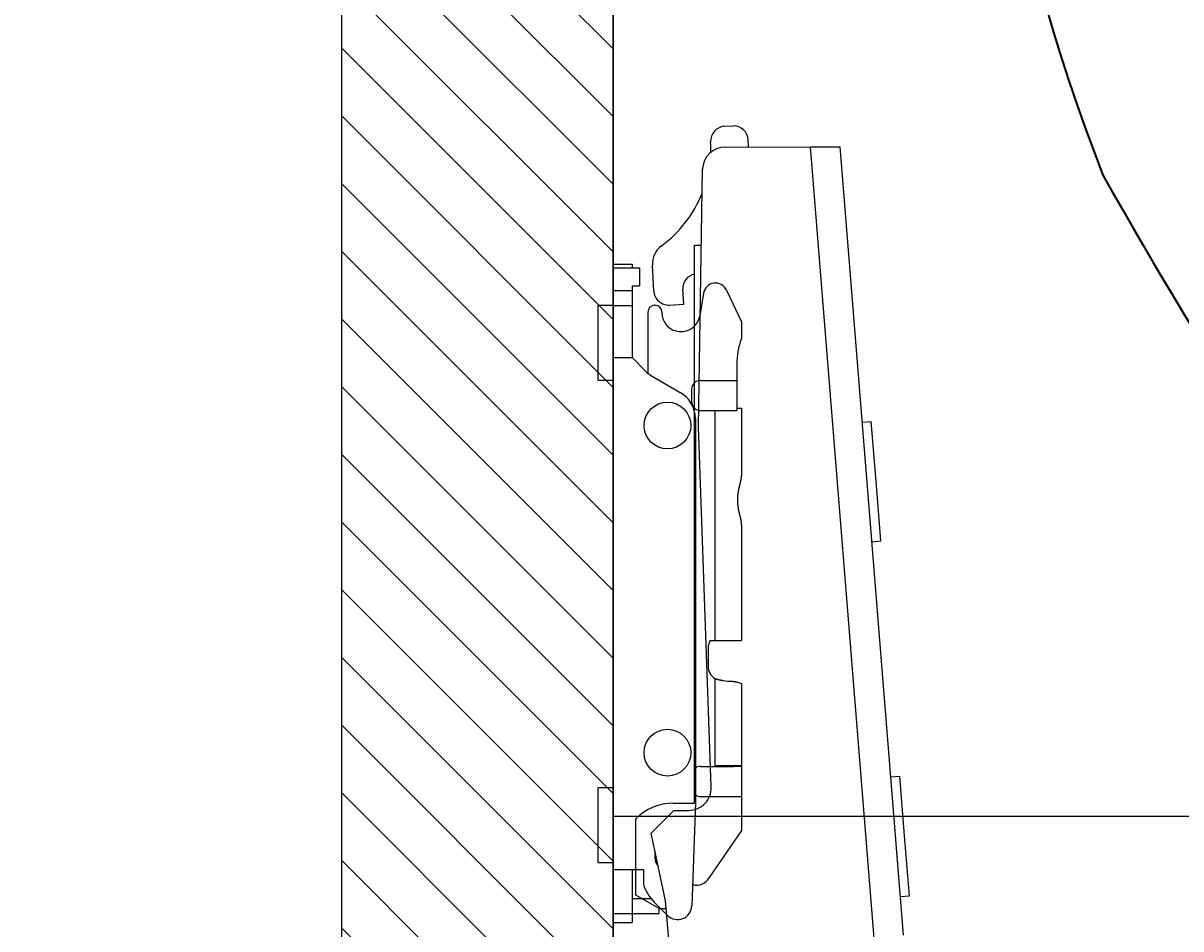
# Model space of a CAD drawing. Header units: millimetres. Extents: x 5622 to 8918, y 2044 to 6634.
# Drawn here: x 6671.7 to 6748.5, y 2925 to 2985 of the extents above; entities that cross this region are included whole.
import ezdxf

# ---------------------------------------------------------------- set-up
doc = ezdxf.new("R2010")
doc.units = ezdxf.units.MM
doc.layers.add('DS_ST_quote 1_50', color=7, linetype='Continuous')
doc.layers.add('VESTIARIO - clothing', color=185, linetype='Continuous')
for name, color, linetype, lineweight in [('F_ARREDI', 7, 'Continuous', 5), ('F_FERRAMENTA', 253, 'Continuous', 5), ('F_Guide', 1, 'Continuous', 9), ('F_MULTI laminato CERA', 124, 'Continuous', 5), ('F_MULTI laminato CERA_retino', 7, 'Continuous', 5)]:
    doc.layers.add(name, color=color, linetype=linetype, lineweight=lineweight)
doc.styles.add('ARIAL', font='arial.ttf')
doc.dimstyles.new('ISO-100', dxfattribs={"dimtxt": 100, "dimasz": 5, "dimexe": 0.25, "dimexo": 6, "dimgap": 6, "dimtad": 1, "dimtxsty": 'ARIAL', "dimblk": 'ARCHTICK', "dimcen": 2.5, "dimdle": 15, "dimse1": 1, "dimse2": 1, "dimclrd": 256, "dimclre": 256, "dimclrt": 256, "dimadec": 0, "dimazin": 0, "dimtfac": 1, "dimtmove": 0, "dimatfit": 3, "dimldrblk": 'ARCHTICK', "dimfxl": 1, "dimlwd": -1, "dimlwe": -1, "dimarcsym": 0})

# ---------------------------------------------------------------- blocks, each defined once
blk = doc.blocks.new('CERNIERA_batttuta_pianta')
at = {"layer": 'F_FERRAMENTA'}
for p, q in [((813206.716, 528480.327), (813207.269, 528480.356)), ((813208.293, 528478.946), (813208.268, 528479.41)), ((813206.742, 528478.945), (813212.389, 528478.95)), ((813212.389, 528478.95), (813214.363, 528478.951)), ((813217.441, 528416.163), (813212.389, 528478.95)), ((813215.202, 528468.516), (813214.363, 528478.951)), ((813204.96, 528460.393), (813205.244, 528477.47)), ((813204.71, 528472.425), (813205.16, 528472.425)), ((813204.71, 528435.425), (813204.71, 528472.425)), ((813202.001, 528469.405), (813201.909, 528471.102)), ((813203.988, 528468.512), (813203.933, 528469.51)), ((813203.054, 528468.461), (813203.988, 528468.512)), ((813216.043, 528458.069), (813215.202, 528468.516)), ((813215.831, 528460.7), (813216.429, 528460.748)), ((813216.748, 528456.781), (813216.429, 528460.748)), ((813205.815, 528436.496), (813204.96, 528460.393)), ((813216.884, 528447.61), (813216.043, 528458.069)), ((813217.067, 528452.814), (813216.748, 528456.781)), ((813216.469, 528452.765), (813217.067, 528452.814)), ((813217.726, 528437.139), (813216.884, 528447.61)), ((813217.724, 528437.166), (813218.323, 528437.214)), ((813218.569, 528426.657), (813217.726, 528437.139)), ((813218.642, 528433.247), (813218.323, 528437.214)), ((813203.31, 528435.425), (813204.71, 528435.425)), ((813201.82, 528433.425), (813203.334, 528434.942)), ((813203.334, 528434.942), (813204.317, 528434.943)), ((813200.81, 528429.327), (813200.81, 528434.374)), ((813202.777, 528428.941), (813201.82, 528433.425)), ((813218.961, 528429.28), (813218.642, 528433.247)), ((813202.372, 528428.425), (813200.81, 528429.327)), ((813218.362, 528429.231), (813218.961, 528429.28)), ((813202.372, 528428.425), (813202.822, 528428.425)), ((813203.982, 528415.296), (813202.777, 528428.941))]:
    blk.add_line(p, q, dxfattribs=at)
for centre, radius, start, end in [((813206.77, 528479.329), 1, 93.11057, 183.11057), ((813207.269, 528479.356), 1, 3.11057, 90), ((813197.783, 528478.84), 8, 358.23498, 3.11057), ((813206.743, 528477.445), 1.5, 90.04896, 179.04896), ((813197.783, 528478.84), 8, 306.29723, 338.32475), ((813203.407, 528471.184), 1.5, 126.29723, 183.11057), ((813204.897, 528469.563), 0.965, 101.15871, 183.11057), ((813203, 528469.459), 1, 183.11057, 273.11057), ((813204.316, 528436.443), 1.5, 270.04896, 2.04896), ((813203.31, 528431.925), 3.5, 90, 135.58469), ((813203.311, 528431.923), 1.24, 169.44295, 214.65496)]:
    blk.add_arc(centre, radius, start, end, dxfattribs=at)
blk = doc.blocks.new('BASE_cerniera battuta_pianta')
at = {"layer": 'F_FERRAMENTA'}
for p, q in [((813175.5, 528472.689), (813176.75, 528472.689)), ((813175.5, 528472.689), (813175.5, 528429.024)), ((813175.5, 528472.444), (813177.25, 528472.444)), ((813176.75, 528472.689), (813176.75, 528472.444)), ((813177.25, 528472.444), (813177.25, 528471.244)), ((813175.5, 528470.939), (813176.75, 528470.939)), ((813176.75, 528471.244), (813177.25, 528471.244)), ((813176.75, 528471.244), (813176.75, 528466.489)), ((813181.498, 528470.762), (813181.247, 528469.265)), ((813183.012, 528470.968), (813184, 528468.851)), ((813175.5, 528469.939), (813176.75, 528469.939)), ((813178.25, 528469.959), (813178.285, 528469.959)), ((813177.8, 528469.509), (813177.8, 528465.452)), ((813178.735, 528469.509), (813178.735, 528469.474)), ((813184, 528468.851), (813184, 528467.743)), ((813175.5, 528467.474), (813175.5, 528467.474)), ((813175.5, 528467.474), (813175.5, 528467.474)), ((813175.5, 528466.489), (813176.75, 528466.489)), ((813176.75, 528466.489), (813177.664, 528465.576)), ((813183.697, 528466.03), (813183.697, 528462.974)), ((813178.078, 528465.258), (813179.95, 528464.177)), ((813181.297, 528464.974), (813183.697, 528464.974)), ((813180.697, 528464.374), (813180.697, 528463.574)), ((813181.297, 528462.974), (813183.697, 528462.974)), ((813182.25, 528462.974), (813182.25, 528447.729)), ((813183.697, 528463.124), (813184, 528463.124)), ((813184, 528463.124), (813184, 528458.658)), ((813180.95, 528462.445), (813180.95, 528436.974)), ((813183.942, 528458.292), (813183.941, 528458.288)), ((813183.943, 528458.297), (813183.942, 528458.292)), ((813183.944, 528458.301), (813183.943, 528458.297)), ((813183.945, 528458.305), (813183.944, 528458.301)), ((813183.946, 528458.31), (813183.945, 528458.305)), ((813183.947, 528458.314), (813183.946, 528458.31)), ((813183.948, 528458.319), (813183.947, 528458.314)), ((813183.949, 528458.323), (813183.948, 528458.319)), ((813183.95, 528458.327), (813183.949, 528458.323)), ((813183.951, 528458.331), (813183.95, 528458.327)), ((813183.952, 528458.336), (813183.951, 528458.331)), ((813183.953, 528458.34), (813183.952, 528458.336)), ((813183.954, 528458.344), (813183.953, 528458.34)), ((813183.955, 528458.349), (813183.954, 528458.344)), ((813183.956, 528458.353), (813183.955, 528458.349)), ((813183.957, 528458.357), (813183.956, 528458.353)), ((813183.958, 528458.361), (813183.957, 528458.357)), ((813183.959, 528458.365), (813183.958, 528458.361)), ((813183.96, 528458.37), (813183.959, 528458.365)), ((813183.961, 528458.374), (813183.96, 528458.37)), ((813183.962, 528458.382), (813183.961, 528458.378)), ((813183.961, 528458.378), (813183.961, 528458.374)), ((813183.963, 528458.386), (813183.962, 528458.382)), ((813183.964, 528458.39), (813183.963, 528458.386)), ((813183.965, 528458.394), (813183.964, 528458.39)), ((813183.966, 528458.398), (813183.965, 528458.394)), ((813183.967, 528458.403), (813183.966, 528458.398)), ((813183.968, 528458.411), (813183.967, 528458.407)), ((813183.967, 528458.407), (813183.967, 528458.403)), ((813183.969, 528458.415), (813183.968, 528458.411)), ((813183.97, 528458.419), (813183.969, 528458.415)), ((813183.971, 528458.423), (813183.97, 528458.419)), ((813183.972, 528458.427), (813183.971, 528458.423)), ((813183.973, 528458.435), (813183.972, 528458.431)), ((813183.972, 528458.431), (813183.972, 528458.427)), ((813183.974, 528458.439), (813183.973, 528458.435)), ((813183.975, 528458.442), (813183.974, 528458.439)), ((813183.976, 528458.45), (813183.975, 528458.446)), ((813183.975, 528458.446), (813183.975, 528458.442)), ((813183.977, 528458.454), (813183.976, 528458.45)), ((813183.978, 528458.458), (813183.977, 528458.454)), ((813183.979, 528458.466), (813183.978, 528458.462)), ((813183.978, 528458.462), (813183.978, 528458.458)), ((813183.98, 528458.47), (813183.979, 528458.466)), ((813183.981, 528458.477), (813183.98, 528458.473)), ((813183.98, 528458.473), (813183.98, 528458.47)), ((813183.982, 528458.481), (813183.981, 528458.477)), ((813183.983, 528458.489), (813183.982, 528458.485)), ((813183.982, 528458.485), (813183.982, 528458.481)), ((813183.984, 528458.492), (813183.983, 528458.489)), ((813183.985, 528458.5), (813183.984, 528458.496)), ((813183.984, 528458.496), (813183.984, 528458.492)), ((813183.986, 528458.507), (813183.985, 528458.503)), ((813183.985, 528458.503), (813183.985, 528458.5)), ((813183.987, 528458.511), (813183.986, 528458.507)), ((813183.988, 528458.518), (813183.987, 528458.515)), ((813183.987, 528458.515), (813183.987, 528458.511)), ((813183.989, 528458.525), (813183.988, 528458.522)), ((813183.988, 528458.522), (813183.988, 528458.518)), ((813183.99, 528458.533), (813183.989, 528458.529)), ((813183.989, 528458.529), (813183.989, 528458.525)), ((813183.991, 528458.54), (813183.99, 528458.536)), ((813183.99, 528458.536), (813183.99, 528458.533)), ((813183.992, 528458.547), (813183.991, 528458.543)), ((813183.991, 528458.543), (813183.991, 528458.54)), ((813183.993, 528458.554), (813183.992, 528458.55)), ((813183.992, 528458.55), (813183.992, 528458.547)), ((813183.994, 528458.564), (813183.993, 528458.561)), ((813183.993, 528458.561), (813183.993, 528458.557)), ((813183.993, 528458.557), (813183.993, 528458.554)), ((813183.995, 528458.571), (813183.994, 528458.568)), ((813183.994, 528458.568), (813183.994, 528458.564)), ((813183.996, 528458.581), (813183.995, 528458.578)), ((813183.995, 528458.578), (813183.995, 528458.574)), ((813183.995, 528458.574), (813183.995, 528458.571)), ((813183.997, 528458.591), (813183.996, 528458.588)), ((813183.996, 528458.588), (813183.996, 528458.585)), ((813183.996, 528458.585), (813183.996, 528458.581)), ((813183.998, 528458.604), (813183.997, 528458.601)), ((813183.997, 528458.601), (813183.997, 528458.598)), ((813183.997, 528458.598), (813183.997, 528458.595)), ((813183.997, 528458.595), (813183.997, 528458.591)), ((813183.999, 528458.617), (813183.998, 528458.614)), ((813183.998, 528458.614), (813183.998, 528458.611)), ((813183.998, 528458.611), (813183.998, 528458.608)), ((813183.998, 528458.608), (813183.998, 528458.604)), ((813184, 528458.642), (813183.999, 528458.639)), ((813183.999, 528458.639), (813183.999, 528458.636)), ((813183.999, 528458.636), (813183.999, 528458.633)), ((813183.999, 528458.633), (813183.999, 528458.63)), ((813183.999, 528458.63), (813183.999, 528458.627)), ((813183.999, 528458.627), (813183.999, 528458.624)), ((813183.999, 528458.624), (813183.999, 528458.621)), ((813183.999, 528458.621), (813183.999, 528458.617)), ((813184, 528458.658), (813184, 528458.655)), ((813184, 528458.655), (813184, 528458.652)), ((813184, 528458.652), (813184, 528458.649)), ((813184, 528458.649), (813184, 528458.646)), ((813184, 528458.646), (813184, 528458.642)), ((813183.775, 528457.523), (813183.774, 528457.518)), ((813183.776, 528457.535), (813183.775, 528457.529)), ((813183.775, 528457.529), (813183.775, 528457.523)), ((813183.777, 528457.54), (813183.776, 528457.535)), ((813183.778, 528457.546), (813183.777, 528457.54)), ((813183.779, 528457.552), (813183.778, 528457.546)), ((813183.78, 528457.558), (813183.779, 528457.552)), ((813183.781, 528457.563), (813183.78, 528457.558)), ((813183.782, 528457.569), (813183.781, 528457.563)), ((813183.783, 528457.575), (813183.782, 528457.569)), ((813183.784, 528457.58), (813183.783, 528457.575)), ((813183.785, 528457.592), (813183.784, 528457.586)), ((813183.784, 528457.586), (813183.784, 528457.58)), ((813183.786, 528457.597), (813183.785, 528457.592)), ((813183.787, 528457.603), (813183.786, 528457.597)), ((813183.788, 528457.609), (813183.787, 528457.603)), ((813183.789, 528457.614), (813183.788, 528457.609)), ((813183.79, 528457.62), (813183.789, 528457.614)), ((813183.791, 528457.626), (813183.79, 528457.62)), ((813183.792, 528457.631), (813183.791, 528457.626)), ((813183.793, 528457.637), (813183.792, 528457.631)), ((813183.794, 528457.642), (813183.793, 528457.637)), ((813183.795, 528457.648), (813183.794, 528457.642)), ((813183.796, 528457.654), (813183.795, 528457.648)), ((813183.797, 528457.659), (813183.796, 528457.654)), ((813183.798, 528457.665), (813183.797, 528457.659)), ((813183.799, 528457.67), (813183.798, 528457.665)), ((813183.8, 528457.676), (813183.799, 528457.67)), ((813183.801, 528457.682), (813183.8, 528457.676)), ((813183.802, 528457.687), (813183.801, 528457.682)), ((813183.803, 528457.693), (813183.802, 528457.687)), ((813183.805, 528457.698), (813183.803, 528457.693)), ((813183.806, 528457.704), (813183.805, 528457.698)), ((813183.807, 528457.709), (813183.806, 528457.704)), ((813183.808, 528457.715), (813183.807, 528457.709)), ((813183.809, 528457.72), (813183.808, 528457.715)), ((813183.81, 528457.726), (813183.809, 528457.72)), ((813183.811, 528457.731), (813183.81, 528457.726)), ((813183.812, 528457.737), (813183.811, 528457.731)), ((813183.813, 528457.742), (813183.812, 528457.737)), ((813183.814, 528457.748), (813183.813, 528457.742)), ((813183.815, 528457.753), (813183.814, 528457.748)), ((813183.817, 528457.759), (813183.815, 528457.753)), ((813183.818, 528457.764), (813183.817, 528457.759)), ((813183.819, 528457.77), (813183.818, 528457.764)), ((813183.82, 528457.775), (813183.819, 528457.77)), ((813183.821, 528457.781), (813183.82, 528457.775)), ((813183.822, 528457.786), (813183.821, 528457.781)), ((813183.823, 528457.792), (813183.822, 528457.786)), ((813183.824, 528457.797), (813183.823, 528457.792)), ((813183.826, 528457.802), (813183.824, 528457.797)), ((813183.827, 528457.808), (813183.826, 528457.802)), ((813183.828, 528457.813), (813183.827, 528457.808)), ((813183.829, 528457.819), (813183.828, 528457.813)), ((813183.83, 528457.824), (813183.829, 528457.819)), ((813183.831, 528457.829), (813183.83, 528457.824)), ((813183.833, 528457.835), (813183.831, 528457.829)), ((813183.834, 528457.84), (813183.833, 528457.835)), ((813183.835, 528457.845), (813183.834, 528457.84)), ((813183.836, 528457.851), (813183.835, 528457.845)), ((813183.837, 528457.856), (813183.836, 528457.851)), ((813183.839, 528457.862), (813183.837, 528457.856)), ((813183.84, 528457.867), (813183.839, 528457.862)), ((813183.841, 528457.872), (813183.84, 528457.867)), ((813183.842, 528457.877), (813183.841, 528457.872)), ((813183.843, 528457.883), (813183.842, 528457.877)), ((813183.844, 528457.888), (813183.843, 528457.883)), ((813183.846, 528457.893), (813183.844, 528457.888)), ((813183.847, 528457.899), (813183.846, 528457.893)), ((813183.848, 528457.904), (813183.847, 528457.899)), ((813183.849, 528457.909), (813183.848, 528457.904)), ((813183.851, 528457.914), (813183.849, 528457.909)), ((813183.852, 528457.92), (813183.851, 528457.914)), ((813183.853, 528457.925), (813183.852, 528457.92)), ((813183.854, 528457.93), (813183.853, 528457.925)), ((813183.855, 528457.935), (813183.854, 528457.93)), ((813183.857, 528457.94), (813183.855, 528457.935)), ((813183.858, 528457.946), (813183.857, 528457.94)), ((813183.859, 528457.951), (813183.858, 528457.946)), ((813183.86, 528457.956), (813183.859, 528457.951)), ((813183.861, 528457.961), (813183.86, 528457.956)), ((813183.863, 528457.966), (813183.861, 528457.961)), ((813183.864, 528457.971), (813183.863, 528457.966)), ((813183.865, 528457.977), (813183.864, 528457.971)), ((813183.866, 528457.982), (813183.865, 528457.977)), ((813183.868, 528457.987), (813183.866, 528457.982)), ((813183.869, 528457.992), (813183.868, 528457.987)), ((813183.87, 528457.997), (813183.869, 528457.992)), ((813183.871, 528458.002), (813183.87, 528457.997)), ((813183.872, 528458.007), (813183.871, 528458.002)), ((813183.874, 528458.012), (813183.872, 528458.007)), ((813183.875, 528458.017), (813183.874, 528458.012)), ((813183.876, 528458.022), (813183.875, 528458.017)), ((813183.877, 528458.027), (813183.876, 528458.022)), ((813183.879, 528458.032), (813183.877, 528458.027)), ((813183.88, 528458.037), (813183.879, 528458.032)), ((813183.881, 528458.042), (813183.88, 528458.037)), ((813183.882, 528458.047), (813183.881, 528458.042)), ((813183.883, 528458.052), (813183.882, 528458.047)), ((813183.885, 528458.057), (813183.883, 528458.052)), ((813183.886, 528458.062), (813183.885, 528458.057)), ((813183.887, 528458.067), (813183.886, 528458.062)), ((813183.888, 528458.072), (813183.887, 528458.067)), ((813183.89, 528458.077), (813183.888, 528458.072)), ((813183.891, 528458.082), (813183.89, 528458.077)), ((813183.892, 528458.087), (813183.891, 528458.082)), ((813183.893, 528458.092), (813183.892, 528458.087)), ((813183.894, 528458.097), (813183.893, 528458.092)), ((813183.896, 528458.102), (813183.894, 528458.097)), ((813183.897, 528458.107), (813183.896, 528458.102)), ((813183.898, 528458.111), (813183.897, 528458.107)), ((813183.899, 528458.116), (813183.898, 528458.111)), ((813183.9, 528458.121), (813183.899, 528458.116)), ((813183.902, 528458.126), (813183.9, 528458.121)), ((813183.903, 528458.131), (813183.902, 528458.126)), ((813183.904, 528458.136), (813183.903, 528458.131)), ((813183.905, 528458.14), (813183.904, 528458.136)), ((813183.906, 528458.145), (813183.905, 528458.14)), ((813183.908, 528458.15), (813183.906, 528458.145)), ((813183.909, 528458.155), (813183.908, 528458.15)), ((813183.91, 528458.159), (813183.909, 528458.155)), ((813183.911, 528458.164), (813183.91, 528458.159)), ((813183.912, 528458.169), (813183.911, 528458.164)), ((813183.913, 528458.174), (813183.912, 528458.169)), ((813183.915, 528458.178), (813183.913, 528458.174)), ((813183.916, 528458.183), (813183.915, 528458.178)), ((813183.917, 528458.188), (813183.916, 528458.183)), ((813183.918, 528458.192), (813183.917, 528458.188)), ((813183.919, 528458.197), (813183.918, 528458.192)), ((813183.92, 528458.202), (813183.919, 528458.197)), ((813183.921, 528458.206), (813183.92, 528458.202)), ((813183.923, 528458.211), (813183.921, 528458.206)), ((813183.924, 528458.216), (813183.923, 528458.211)), ((813183.925, 528458.22), (813183.924, 528458.216)), ((813183.926, 528458.225), (813183.925, 528458.22)), ((813183.927, 528458.229), (813183.926, 528458.225)), ((813183.928, 528458.234), (813183.927, 528458.229)), ((813183.929, 528458.239), (813183.928, 528458.234)), ((813183.93, 528458.243), (813183.929, 528458.239)), ((813183.931, 528458.248), (813183.93, 528458.243)), ((813183.933, 528458.252), (813183.931, 528458.248)), ((813183.934, 528458.257), (813183.933, 528458.252)), ((813183.935, 528458.261), (813183.934, 528458.257)), ((813183.936, 528458.266), (813183.935, 528458.261)), ((813183.937, 528458.27), (813183.936, 528458.266)), ((813183.938, 528458.275), (813183.937, 528458.27)), ((813183.939, 528458.279), (813183.938, 528458.275)), ((813183.94, 528458.283), (813183.939, 528458.279)), ((813183.941, 528458.288), (813183.94, 528458.283)), ((813183.739, 528457.079), (813183.738, 528457.073)), ((813183.738, 528457.073), (813183.738, 528457.067)), ((813183.738, 528457.067), (813183.738, 528457.062)), ((813183.738, 528457.062), (813183.738, 528457.056)), ((813183.738, 528457.056), (813183.738, 528457.05)), ((813183.738, 528457.05), (813183.738, 528457.044)), ((813183.738, 528457.044), (813183.738, 528457.038)), ((813183.738, 528457.038), (813183.738, 528457.032)), ((813183.738, 528457.032), (813183.738, 528457.026)), ((813183.738, 528457.026), (813183.738, 528457.02)), ((813183.738, 528457.02), (813183.739, 528457.014)), ((813183.74, 528457.132), (813183.739, 528457.126)), ((813183.739, 528457.126), (813183.739, 528457.12)), ((813183.739, 528457.12), (813183.739, 528457.115)), ((813183.739, 528457.115), (813183.739, 528457.109)), ((813183.739, 528457.109), (813183.739, 528457.103)), ((813183.739, 528457.103), (813183.739, 528457.097)), ((813183.739, 528457.097), (813183.739, 528457.091)), ((813183.739, 528457.091), (813183.739, 528457.085)), ((813183.739, 528457.085), (813183.739, 528457.079)), ((813183.739, 528457.014), (813183.739, 528457.009)), ((813183.739, 528457.009), (813183.739, 528457.003)), ((813183.739, 528457.003), (813183.739, 528456.997)), ((813183.739, 528456.997), (813183.739, 528456.991)), ((813183.739, 528456.991), (813183.739, 528456.985)), ((813183.739, 528456.985), (813183.739, 528456.979)), ((813183.739, 528456.979), (813183.739, 528456.973)), ((813183.739, 528456.973), (813183.739, 528456.967)), ((813183.739, 528456.967), (813183.74, 528456.961)), ((813183.741, 528457.162), (813183.74, 528457.156)), ((813183.74, 528457.156), (813183.74, 528457.15)), ((813183.74, 528457.15), (813183.74, 528457.144)), ((813183.74, 528457.144), (813183.74, 528457.138)), ((813183.74, 528457.138), (813183.74, 528457.132)), ((813183.74, 528456.961), (813183.74, 528456.956)), ((813183.74, 528456.956), (813183.74, 528456.95)), ((813183.74, 528456.95), (813183.74, 528456.944)), ((813183.74, 528456.944), (813183.74, 528456.938)), ((813183.74, 528456.938), (813183.741, 528456.932)), ((813183.742, 528457.185), (813183.741, 528457.179)), ((813183.741, 528457.179), (813183.741, 528457.174)), ((813183.741, 528457.174), (813183.741, 528457.168)), ((813183.741, 528457.168), (813183.741, 528457.162)), ((813183.741, 528456.932), (813183.741, 528456.926)), ((813183.741, 528456.926), (813183.741, 528456.92)), ((813183.741, 528456.92), (813183.741, 528456.914)), ((813183.741, 528456.914), (813183.742, 528456.908)), ((813183.743, 528457.209), (813183.742, 528457.203)), ((813183.742, 528457.203), (813183.742, 528457.197)), ((813183.742, 528457.197), (813183.742, 528457.191)), ((813183.742, 528457.191), (813183.742, 528457.185)), ((813183.742, 528456.908), (813183.742, 528456.903)), ((813183.742, 528456.903), (813183.742, 528456.897)), ((813183.742, 528456.897), (813183.743, 528456.891)), ((813183.744, 528457.227), (813183.743, 528457.221)), ((813183.743, 528457.221), (813183.743, 528457.215)), ((813183.743, 528457.215), (813183.743, 528457.209)), ((813183.743, 528456.891), (813183.743, 528456.885)), ((813183.743, 528456.885), (813183.743, 528456.879)), ((813183.743, 528456.879), (813183.743, 528456.873)), ((813183.743, 528456.873), (813183.744, 528456.867)), ((813183.745, 528457.244), (813183.744, 528457.238)), ((813183.744, 528457.238), (813183.744, 528457.232)), ((813183.744, 528457.232), (813183.744, 528457.227)), ((813183.744, 528456.867), (813183.744, 528456.861)), ((813183.744, 528456.861), (813183.745, 528456.855)), ((813183.746, 528457.256), (813183.745, 528457.25)), ((813183.745, 528457.25), (813183.745, 528457.244)), ((813183.745, 528456.855), (813183.745, 528456.85)), ((813183.745, 528456.85), (813183.745, 528456.844)), ((813183.745, 528456.844), (813183.746, 528456.838)), ((813183.747, 528457.274), (813183.746, 528457.268)), ((813183.746, 528457.268), (813183.746, 528457.262)), ((813183.746, 528457.262), (813183.746, 528457.256)), ((813183.746, 528456.838), (813183.746, 528456.832)), ((813183.746, 528456.832), (813183.747, 528456.826)), ((813183.748, 528457.285), (813183.747, 528457.279)), ((813183.747, 528457.279), (813183.747, 528457.274)), ((813183.747, 528456.826), (813183.747, 528456.82)), ((813183.747, 528456.82), (813183.747, 528456.814)), ((813183.747, 528456.814), (813183.748, 528456.808)), ((813183.749, 528457.297), (813183.748, 528457.291)), ((813183.748, 528457.291), (813183.748, 528457.285)), ((813183.748, 528456.808), (813183.748, 528456.803)), ((813183.748, 528456.803), (813183.749, 528456.797)), ((813183.75, 528457.309), (813183.749, 528457.303)), ((813183.749, 528457.303), (813183.749, 528457.297)), ((813183.749, 528456.797), (813183.749, 528456.791)), ((813183.749, 528456.791), (813183.75, 528456.785)), ((813183.751, 528457.32), (813183.75, 528457.315)), ((813183.75, 528457.315), (813183.75, 528457.309)), ((813183.75, 528456.785), (813183.75, 528456.779)), ((813183.75, 528456.779), (813183.751, 528456.773)), ((813183.752, 528457.332), (813183.751, 528457.326)), ((813183.751, 528457.326), (813183.751, 528457.32)), ((813183.751, 528456.773), (813183.751, 528456.767)), ((813183.751, 528456.767), (813183.752, 528456.762)), ((813183.753, 528457.344), (813183.752, 528457.338)), ((813183.752, 528457.338), (813183.752, 528457.332)), ((813183.752, 528456.762), (813183.752, 528456.756)), ((813183.752, 528456.756), (813183.753, 528456.75)), ((813183.754, 528457.356), (813183.753, 528457.35)), ((813183.753, 528457.35), (813183.753, 528457.344)), ((813183.755, 528457.367), (813183.754, 528457.361)), ((813183.754, 528457.361), (813183.754, 528457.356)), ((813183.756, 528457.373), (813183.755, 528457.367)), ((813183.757, 528457.385), (813183.756, 528457.379)), ((813183.756, 528457.379), (813183.756, 528457.373)), ((813183.758, 528457.39), (813183.757, 528457.385)), ((813183.759, 528457.402), (813183.758, 528457.396)), ((813183.758, 528457.396), (813183.758, 528457.39)), ((813183.76, 528457.414), (813183.759, 528457.408)), ((813183.759, 528457.408), (813183.759, 528457.402)), ((813183.761, 528457.42), (813183.76, 528457.414)), ((813183.762, 528457.431), (813183.761, 528457.425)), ((813183.761, 528457.425), (813183.761, 528457.42)), ((813183.763, 528457.437), (813183.762, 528457.431)), ((813183.764, 528457.443), (813183.763, 528457.437)), ((813183.765, 528457.454), (813183.764, 528457.449)), ((813183.764, 528457.449), (813183.764, 528457.443)), ((813183.766, 528457.46), (813183.765, 528457.454)), ((813183.767, 528457.466), (813183.766, 528457.46)), ((813183.768, 528457.477), (813183.767, 528457.472)), ((813183.767, 528457.472), (813183.767, 528457.466)), ((813183.769, 528457.483), (813183.768, 528457.477)), ((813183.77, 528457.489), (813183.769, 528457.483)), ((813183.771, 528457.5), (813183.77, 528457.495)), ((813183.77, 528457.495), (813183.77, 528457.489)), ((813183.772, 528457.506), (813183.771, 528457.5)), ((813183.773, 528457.512), (813183.772, 528457.506)), ((813183.774, 528457.518), (813183.773, 528457.512)), ((813183.753, 528456.75), (813183.754, 528456.744)), ((813183.754, 528456.744), (813183.754, 528456.738)), ((813183.754, 528456.738), (813183.755, 528456.732)), ((813183.755, 528456.732), (813183.755, 528456.727)), ((813183.755, 528456.727), (813183.756, 528456.721)), ((813183.756, 528456.721), (813183.757, 528456.715)), ((813183.757, 528456.715), (813183.757, 528456.709)), ((813183.757, 528456.709), (813183.758, 528456.703)), ((813183.758, 528456.703), (813183.758, 528456.697)), ((813183.758, 528456.697), (813183.759, 528456.692)), ((813183.759, 528456.692), (813183.76, 528456.686)), ((813183.76, 528456.686), (813183.76, 528456.68)), ((813183.76, 528456.68), (813183.761, 528456.674)), ((813183.761, 528456.674), (813183.762, 528456.668)), ((813183.762, 528456.668), (813183.762, 528456.663)), ((813183.762, 528456.663), (813183.763, 528456.657)), ((813183.763, 528456.657), (813183.764, 528456.651)), ((813183.764, 528456.651), (813183.765, 528456.645)), ((813183.765, 528456.645), (813183.765, 528456.639)), ((813183.765, 528456.639), (813183.766, 528456.634)), ((813183.766, 528456.634), (813183.767, 528456.628)), ((813183.767, 528456.628), (813183.768, 528456.622)), ((813183.768, 528456.622), (813183.768, 528456.616)), ((813183.768, 528456.616), (813183.769, 528456.611)), ((813183.769, 528456.611), (813183.77, 528456.605)), ((813183.77, 528456.605), (813183.771, 528456.599)), ((813183.771, 528456.599), (813183.772, 528456.593)), ((813183.772, 528456.593), (813183.772, 528456.588)), ((813183.772, 528456.588), (813183.773, 528456.582)), ((813183.773, 528456.582), (813183.774, 528456.576)), ((813183.774, 528456.576), (813183.775, 528456.57)), ((813183.775, 528456.57), (813183.776, 528456.565)), ((813183.776, 528456.565), (813183.777, 528456.559)), ((813183.777, 528456.559), (813183.778, 528456.553)), ((813183.778, 528456.553), (813183.778, 528456.548)), ((813183.778, 528456.548), (813183.779, 528456.542)), ((813183.779, 528456.542), (813183.78, 528456.536)), ((813183.78, 528456.536), (813183.781, 528456.53)), ((813183.781, 528456.53), (813183.782, 528456.525)), ((813183.782, 528456.525), (813183.783, 528456.519)), ((813183.783, 528456.519), (813183.784, 528456.513)), ((813183.784, 528456.513), (813183.785, 528456.508)), ((813183.785, 528456.508), (813183.786, 528456.502)), ((813183.786, 528456.502), (813183.787, 528456.496)), ((813183.787, 528456.496), (813183.788, 528456.491)), ((813183.788, 528456.491), (813183.789, 528456.485)), ((813183.789, 528456.485), (813183.79, 528456.48)), ((813183.79, 528456.48), (813183.791, 528456.474)), ((813183.791, 528456.474), (813183.792, 528456.468)), ((813183.792, 528456.468), (813183.793, 528456.463)), ((813183.793, 528456.463), (813183.794, 528456.457)), ((813183.794, 528456.457), (813183.795, 528456.451)), ((813183.795, 528456.451), (813183.796, 528456.446)), ((813183.796, 528456.446), (813183.797, 528456.44)), ((813183.797, 528456.44), (813183.798, 528456.435)), ((813183.798, 528456.435), (813183.799, 528456.429)), ((813183.799, 528456.429), (813183.8, 528456.423)), ((813183.8, 528456.423), (813183.801, 528456.418)), ((813183.801, 528456.418), (813183.802, 528456.412)), ((813183.802, 528456.412), (813183.803, 528456.407)), ((813183.803, 528456.407), (813183.804, 528456.401)), ((813183.804, 528456.401), (813183.805, 528456.396)), ((813183.805, 528456.396), (813183.806, 528456.39)), ((813183.806, 528456.39), (813183.807, 528456.385)), ((813183.807, 528456.385), (813183.808, 528456.379)), ((813183.808, 528456.379), (813183.809, 528456.373)), ((813183.809, 528456.373), (813183.81, 528456.368)), ((813183.81, 528456.368), (813183.811, 528456.362)), ((813183.811, 528456.362), (813183.813, 528456.357)), ((813183.813, 528456.357), (813183.814, 528456.351)), ((813183.814, 528456.351), (813183.815, 528456.346)), ((813183.815, 528456.346), (813183.816, 528456.34)), ((813183.816, 528456.34), (813183.817, 528456.335)), ((813183.817, 528456.335), (813183.818, 528456.33)), ((813183.818, 528456.33), (813183.819, 528456.324)), ((813183.819, 528456.324), (813183.82, 528456.319)), ((813183.82, 528456.319), (813183.822, 528456.313)), ((813183.822, 528456.313), (813183.823, 528456.308)), ((813183.823, 528456.308), (813183.824, 528456.302)), ((813183.824, 528456.302), (813183.825, 528456.297)), ((813183.825, 528456.297), (813183.826, 528456.291)), ((813183.826, 528456.291), (813183.827, 528456.286)), ((813183.827, 528456.286), (813183.828, 528456.281)), ((813183.828, 528456.281), (813183.83, 528456.275)), ((813183.83, 528456.275), (813183.831, 528456.27)), ((813183.831, 528456.27), (813183.832, 528456.265)), ((813183.832, 528456.265), (813183.833, 528456.259)), ((813183.833, 528456.259), (813183.834, 528456.254)), ((813183.834, 528456.254), (813183.835, 528456.248)), ((813183.835, 528456.248), (813183.837, 528456.243)), ((813183.837, 528456.243), (813183.838, 528456.238)), ((813183.838, 528456.238), (813183.839, 528456.232)), ((813183.839, 528456.232), (813183.84, 528456.227)), ((813183.84, 528456.227), (813183.841, 528456.222)), ((813183.841, 528456.222), (813183.843, 528456.217)), ((813183.843, 528456.217), (813183.844, 528456.211)), ((813183.844, 528456.211), (813183.845, 528456.206)), ((813183.845, 528456.206), (813183.846, 528456.201)), ((813183.846, 528456.201), (813183.847, 528456.195)), ((813183.847, 528456.195), (813183.849, 528456.19)), ((813183.849, 528456.19), (813183.85, 528456.185)), ((813183.85, 528456.185), (813183.851, 528456.18)), ((813183.851, 528456.18), (813183.852, 528456.174)), ((813183.852, 528456.174), (813183.853, 528456.169)), ((813183.853, 528456.169), (813183.855, 528456.164)), ((813183.855, 528456.164), (813183.856, 528456.159)), ((813183.856, 528456.159), (813183.857, 528456.154)), ((813183.857, 528456.154), (813183.858, 528456.148)), ((813183.858, 528456.148), (813183.86, 528456.143)), ((813183.86, 528456.143), (813183.861, 528456.138)), ((813183.861, 528456.138), (813183.862, 528456.133)), ((813183.862, 528456.133), (813183.863, 528456.128)), ((813183.863, 528456.128), (813183.864, 528456.123)), ((813183.864, 528456.123), (813183.866, 528456.118)), ((813183.866, 528456.118), (813183.867, 528456.112)), ((813183.867, 528456.112), (813183.868, 528456.107)), ((813183.868, 528456.107), (813183.869, 528456.102)), ((813183.869, 528456.102), (813183.871, 528456.097)), ((813183.871, 528456.097), (813183.872, 528456.092)), ((813183.872, 528456.092), (813183.873, 528456.087)), ((813183.873, 528456.087), (813183.874, 528456.082)), ((813183.874, 528456.082), (813183.875, 528456.077)), ((813183.875, 528456.077), (813183.877, 528456.072)), ((813183.877, 528456.072), (813183.878, 528456.067)), ((813183.878, 528456.067), (813183.879, 528456.062)), ((813183.879, 528456.062), (813183.88, 528456.057)), ((813183.88, 528456.057), (813183.882, 528456.052)), ((813183.882, 528456.052), (813183.883, 528456.047)), ((813183.883, 528456.047), (813183.884, 528456.042)), ((813183.884, 528456.042), (813183.885, 528456.037)), ((813183.885, 528456.037), (813183.886, 528456.032)), ((813183.886, 528456.032), (813183.888, 528456.027)), ((813183.888, 528456.027), (813183.889, 528456.022)), ((813183.889, 528456.022), (813183.89, 528456.017)), ((813183.89, 528456.017), (813183.891, 528456.012)), ((813183.891, 528456.012), (813183.893, 528456.007)), ((813183.893, 528456.007), (813183.894, 528456.002)), ((813183.894, 528456.002), (813183.896, 528455.997)), ((813183.896, 528455.997), (813183.897, 528455.993)), ((813183.897, 528455.993), (813183.898, 528455.988)), ((813183.898, 528455.988), (813183.9, 528455.983)), ((813183.9, 528455.983), (813183.901, 528455.978)), ((813183.901, 528455.978), (813183.902, 528455.973)), ((813183.902, 528455.973), (813183.904, 528455.968)), ((813183.904, 528455.968), (813183.905, 528455.963)), ((813183.905, 528455.963), (813183.906, 528455.958)), ((813183.906, 528455.958), (813183.908, 528455.954)), ((813183.908, 528455.954), (813183.909, 528455.949)), ((813183.909, 528455.949), (813183.91, 528455.944)), ((813183.91, 528455.944), (813183.911, 528455.939)), ((813183.911, 528455.939), (813183.913, 528455.934)), ((813183.913, 528455.934), (813183.914, 528455.929)), ((813183.914, 528455.929), (813183.915, 528455.924)), ((813183.915, 528455.924), (813183.916, 528455.92)), ((813183.916, 528455.92), (813183.918, 528455.915)), ((813183.918, 528455.915), (813183.919, 528455.91)), ((813183.919, 528455.91), (813183.92, 528455.905)), ((813183.92, 528455.905), (813183.921, 528455.9)), ((813183.921, 528455.9), (813183.922, 528455.895)), ((813183.922, 528455.895), (813183.924, 528455.891)), ((813183.924, 528455.891), (813183.925, 528455.886)), ((813183.925, 528455.886), (813183.926, 528455.881)), ((813183.926, 528455.881), (813183.927, 528455.876)), ((813183.927, 528455.876), (813183.928, 528455.871)), ((813183.928, 528455.871), (813183.93, 528455.867)), ((813183.93, 528455.867), (813183.931, 528455.862)), ((813183.931, 528455.862), (813183.932, 528455.857)), ((813183.932, 528455.857), (813183.933, 528455.852)), ((813183.933, 528455.852), (813183.934, 528455.847)), ((813183.934, 528455.847), (813183.935, 528455.843)), ((813183.935, 528455.843), (813183.936, 528455.838)), ((813183.936, 528455.838), (813183.937, 528455.833)), ((813183.937, 528455.833), (813183.938, 528455.828)), ((813183.938, 528455.828), (813183.939, 528455.824)), ((813183.939, 528455.824), (813183.941, 528455.819)), ((813183.941, 528455.819), (813183.942, 528455.814)), ((813183.942, 528455.814), (813183.943, 528455.809)), ((813183.943, 528455.809), (813183.944, 528455.804)), ((813183.944, 528455.804), (813183.945, 528455.8)), ((813183.945, 528455.8), (813183.946, 528455.795)), ((813183.946, 528455.795), (813183.947, 528455.79)), ((813183.947, 528455.79), (813183.948, 528455.785)), ((813183.948, 528455.785), (813183.949, 528455.781)), ((813183.949, 528455.781), (813183.95, 528455.776)), ((813183.95, 528455.776), (813183.951, 528455.771)), ((813183.951, 528455.771), (813183.952, 528455.766)), ((813183.952, 528455.766), (813183.953, 528455.762)), ((813183.953, 528455.762), (813183.954, 528455.757)), ((813183.954, 528455.757), (813183.955, 528455.752)), ((813183.955, 528455.752), (813183.956, 528455.748)), ((813183.956, 528455.748), (813183.957, 528455.743)), ((813183.957, 528455.743), (813183.957, 528455.738)), ((813183.957, 528455.738), (813183.958, 528455.733)), ((813183.958, 528455.733), (813183.959, 528455.729)), ((813183.959, 528455.729), (813183.96, 528455.724)), ((813183.96, 528455.724), (813183.961, 528455.719)), ((813183.961, 528455.719), (813183.962, 528455.715)), ((813183.962, 528455.715), (813183.963, 528455.71)), ((813183.963, 528455.71), (813183.964, 528455.705)), ((813183.964, 528455.705), (813183.964, 528455.7)), ((813183.964, 528455.7), (813183.965, 528455.696)), ((813183.965, 528455.696), (813183.966, 528455.691)), ((813183.966, 528455.691), (813183.967, 528455.686)), ((813183.967, 528455.686), (813183.968, 528455.682)), ((813183.968, 528455.682), (813183.969, 528455.677)), ((813183.969, 528455.677), (813183.969, 528455.672)), ((813183.969, 528455.672), (813183.97, 528455.668)), ((813183.97, 528455.668), (813183.971, 528455.663)), ((813183.971, 528455.663), (813183.972, 528455.658)), ((813183.972, 528455.658), (813183.972, 528455.654)), ((813183.972, 528455.654), (813183.973, 528455.649)), ((813183.973, 528455.649), (813183.974, 528455.644)), ((813183.974, 528455.644), (813183.975, 528455.64)), ((813183.975, 528455.64), (813183.975, 528455.635)), ((813183.975, 528455.635), (813183.976, 528455.63)), ((813183.976, 528455.63), (813183.977, 528455.626)), ((813183.977, 528455.626), (813183.978, 528455.621)), ((813183.978, 528455.621), (813183.978, 528455.617)), ((813183.978, 528455.617), (813183.979, 528455.612)), ((813183.979, 528455.612), (813183.98, 528455.607)), ((813183.98, 528455.607), (813183.98, 528455.603)), ((813183.98, 528455.603), (813183.981, 528455.598)), ((813183.981, 528455.598), (813183.981, 528455.593)), ((813183.981, 528455.593), (813183.982, 528455.589)), ((813183.982, 528455.589), (813183.983, 528455.584)), ((813183.983, 528455.584), (813183.983, 528455.58)), ((813183.983, 528455.58), (813183.984, 528455.575)), ((813183.984, 528455.575), (813183.984, 528455.57)), ((813183.984, 528455.57), (813183.985, 528455.566)), ((813183.985, 528455.566), (813183.986, 528455.561)), ((813183.986, 528455.561), (813183.986, 528455.556)), ((813183.986, 528455.556), (813183.987, 528455.552)), ((813183.987, 528455.552), (813183.987, 528455.547)), ((813183.987, 528455.547), (813183.988, 528455.542)), ((813183.988, 528455.542), (813183.988, 528455.538)), ((813183.988, 528455.538), (813183.989, 528455.533)), ((813183.989, 528455.533), (813183.989, 528455.528)), ((813183.989, 528455.528), (813183.99, 528455.524)), ((813183.99, 528455.524), (813183.99, 528455.519)), ((813183.99, 528455.519), (813183.991, 528455.514)), ((813183.991, 528455.514), (813183.991, 528455.51)), ((813183.991, 528455.51), (813183.992, 528455.505)), ((813183.992, 528455.505), (813183.992, 528455.5)), ((813183.992, 528455.5), (813183.992, 528455.496)), ((813183.992, 528455.496), (813183.993, 528455.491)), ((813183.993, 528455.491), (813183.993, 528455.486)), ((813183.993, 528455.486), (813183.994, 528455.482)), ((813183.994, 528455.482), (813183.994, 528455.477)), ((813183.994, 528455.477), (813183.994, 528455.472)), ((813183.994, 528455.472), (813183.995, 528455.468)), ((813183.995, 528455.468), (813183.995, 528455.463)), ((813183.995, 528455.463), (813183.995, 528455.458)), ((813183.995, 528455.458), (813183.996, 528455.453)), ((813183.996, 528455.453), (813183.996, 528455.449)), ((813183.996, 528455.449), (813183.996, 528455.444)), ((813183.996, 528455.444), (813183.997, 528455.439)), ((813183.997, 528455.439), (813183.997, 528455.435)), ((813183.997, 528455.435), (813183.997, 528455.43)), ((813183.997, 528455.43), (813183.997, 528455.425)), ((813183.997, 528455.425), (813183.998, 528455.421)), ((813183.998, 528455.421), (813183.998, 528455.416)), ((813183.998, 528455.416), (813183.998, 528455.411)), ((813183.998, 528455.411), (813183.998, 528455.407)), ((813183.998, 528455.407), (813183.998, 528455.402)), ((813183.998, 528455.402), (813183.999, 528455.397)), ((813183.999, 528455.397), (813183.999, 528455.393)), ((813183.999, 528455.393), (813183.999, 528455.388)), ((813183.999, 528455.388), (813183.999, 528455.383)), ((813183.999, 528455.383), (813183.999, 528455.379)), ((813183.999, 528455.379), (813183.999, 528455.374)), ((813183.999, 528455.374), (813183.999, 528455.369)), ((813183.999, 528455.369), (813183.999, 528455.365)), ((813183.999, 528455.365), (813183.999, 528455.36)), ((813183.999, 528455.36), (813184, 528455.355)), ((813184, 528455.355), (813184, 528455.351)), ((813184, 528455.351), (813184, 528455.346)), ((813184, 528455.346), (813184, 528455.341)), ((813184, 528455.341), (813184, 528447.729)), ((813181.934, 528447.729), (813184, 528447.729)), ((813181.8, 528447.229), (813181.8, 528446.029)), ((813182.25, 528445.195), (813182.25, 528445.194)), ((813182.25, 528445.195), (813182.25, 528445.194)), ((813182.25, 528445.195), (813182.25, 528445.194)), ((813182.25, 528445.195), (813182.25, 528445.194)), ((813182.25, 528445.195), (813182.25, 528445.195)), ((813182.25, 528445.195), (813182.25, 528445.195)), ((813182.25, 528445.194), (813182.258, 528445.192)), ((813182.25, 528445.194), (813182.25, 528439.424)), ((813182.258, 528445.192), (813182.266, 528445.19)), ((813182.266, 528445.19), (813182.274, 528445.188)), ((813182.274, 528445.188), (813182.282, 528445.185)), ((813182.282, 528445.185), (813182.291, 528445.183)), ((813182.291, 528445.183), (813182.299, 528445.181)), ((813182.299, 528445.181), (813182.307, 528445.179)), ((813182.307, 528445.179), (813182.315, 528445.177)), ((813182.315, 528445.177), (813182.323, 528445.175)), ((813182.323, 528445.175), (813182.332, 528445.172)), ((813182.332, 528445.172), (813182.34, 528445.17)), ((813182.34, 528445.17), (813182.348, 528445.168)), ((813182.348, 528445.168), (813182.356, 528445.166)), ((813182.356, 528445.166), (813182.365, 528445.164)), ((813182.365, 528445.164), (813182.373, 528445.162)), ((813182.373, 528445.162), (813182.381, 528445.16)), ((813182.381, 528445.16), (813182.39, 528445.158)), ((813182.39, 528445.158), (813182.398, 528445.156)), ((813182.398, 528445.156), (813182.406, 528445.154)), ((813182.406, 528445.154), (813182.415, 528445.152)), ((813182.415, 528445.152), (813182.423, 528445.15)), ((813182.423, 528445.15), (813182.431, 528445.148)), ((813182.431, 528445.148), (813182.44, 528445.146)), ((813182.44, 528445.146), (813182.448, 528445.144)), ((813182.448, 528445.144), (813182.457, 528445.142)), ((813182.457, 528445.142), (813182.465, 528445.14)), ((813182.465, 528445.14), (813182.473, 528445.138)), ((813182.473, 528445.138), (813182.482, 528445.136)), ((813182.482, 528445.136), (813182.49, 528445.134)), ((813182.49, 528445.134), (813182.499, 528445.132)), ((813182.499, 528445.132), (813182.507, 528445.13)), ((813182.507, 528445.13), (813182.516, 528445.128)), ((813182.516, 528445.128), (813182.524, 528445.126)), ((813182.524, 528445.126), (813182.533, 528445.124)), ((813182.533, 528445.124), (813182.541, 528445.122)), ((813182.541, 528445.122), (813182.549, 528445.121)), ((813182.549, 528445.121), (813182.558, 528445.119)), ((813182.558, 528445.119), (813182.566, 528445.117)), ((813182.566, 528445.117), (813182.575, 528445.115)), ((813182.575, 528445.115), (813182.583, 528445.113)), ((813182.583, 528445.113), (813182.592, 528445.112)), ((813182.592, 528445.112), (813182.6, 528445.11)), ((813182.6, 528445.11), (813182.609, 528445.108)), ((813182.609, 528445.108), (813182.617, 528445.106)), ((813182.617, 528445.106), (813182.626, 528445.105)), ((813182.626, 528445.105), (813182.634, 528445.103)), ((813182.634, 528445.103), (813182.642, 528445.101)), ((813182.642, 528445.101), (813182.651, 528445.1)), ((813182.651, 528445.1), (813182.659, 528445.098)), ((813182.659, 528445.098), (813182.668, 528445.096)), ((813182.668, 528445.096), (813182.676, 528445.095)), ((813182.676, 528445.095), (813182.685, 528445.093)), ((813182.685, 528445.093), (813182.693, 528445.091)), ((813182.693, 528445.091), (813182.702, 528445.09)), ((813182.702, 528445.09), (813182.71, 528445.088)), ((813182.71, 528445.088), (813182.718, 528445.087)), ((813182.718, 528445.087), (813182.727, 528445.085)), ((813182.727, 528445.085), (813182.735, 528445.084)), ((813182.735, 528445.084), (813182.744, 528445.082)), ((813182.744, 528445.082), (813182.752, 528445.081)), ((813182.752, 528445.081), (813182.76, 528445.079)), ((813182.76, 528445.079), (813182.769, 528445.078)), ((813182.769, 528445.078), (813182.777, 528445.076)), ((813182.777, 528445.076), (813182.785, 528445.075)), ((813182.785, 528445.075), (813182.794, 528445.073)), ((813182.794, 528445.073), (813182.802, 528445.072)), ((813182.802, 528445.072), (813183.111, 528445.036)), ((813183.111, 528445.036), (813183.116, 528445.035)), ((813183.122, 528445.035), (813183.116, 528445.035)), ((813183.122, 528445.035), (813183.127, 528445.035)), ((813183.127, 528445.035), (813183.132, 528445.035)), ((813183.132, 528445.035), (813183.137, 528445.035)), ((813183.137, 528445.035), (813183.142, 528445.035)), ((813183.142, 528445.035), (813183.148, 528445.035)), ((813183.148, 528445.035), (813183.153, 528445.035)), ((813183.153, 528445.035), (813183.158, 528445.035)), ((813183.158, 528445.035), (813183.163, 528445.035)), ((813183.163, 528445.035), (813183.168, 528445.035)), ((813183.168, 528445.035), (813183.173, 528445.035)), ((813183.173, 528445.035), (813183.178, 528445.035)), ((813183.178, 528445.035), (813183.184, 528445.035)), ((813183.184, 528445.035), (813183.189, 528445.035)), ((813183.189, 528445.035), (813183.194, 528445.034)), ((813183.194, 528445.034), (813183.199, 528445.034)), ((813183.199, 528445.034), (813183.204, 528445.034)), ((813183.204, 528445.034), (813183.209, 528445.034)), ((813183.209, 528445.034), (813183.214, 528445.034)), ((813183.214, 528445.034), (813183.219, 528445.034)), ((813183.219, 528445.034), (813183.224, 528445.034)), ((813183.224, 528445.034), (813183.229, 528445.033)), ((813183.229, 528445.033), (813183.234, 528445.033)), ((813183.234, 528445.033), (813183.24, 528445.033)), ((813183.24, 528445.033), (813183.245, 528445.033)), ((813183.245, 528445.033), (813183.25, 528445.033)), ((813183.25, 528445.033), (813183.255, 528445.032)), ((813183.255, 528445.032), (813183.26, 528445.032)), ((813183.26, 528445.032), (813183.265, 528445.032)), ((813183.265, 528445.032), (813183.269, 528445.032)), ((813183.269, 528445.032), (813183.274, 528445.031)), ((813183.274, 528445.031), (813183.279, 528445.031)), ((813183.279, 528445.031), (813183.284, 528445.031)), ((813183.284, 528445.031), (813183.289, 528445.03)), ((813183.289, 528445.03), (813183.294, 528445.03)), ((813183.294, 528445.03), (813183.299, 528445.03)), ((813183.299, 528445.03), (813183.304, 528445.029)), ((813183.304, 528445.029), (813183.309, 528445.029)), ((813183.309, 528445.029), (813183.314, 528445.029)), ((813183.314, 528445.029), (813183.319, 528445.028)), ((813183.319, 528445.028), (813183.323, 528445.028)), ((813183.323, 528445.028), (813183.328, 528445.028)), ((813183.328, 528445.028), (813183.333, 528445.027)), ((813183.333, 528445.027), (813183.338, 528445.027)), ((813183.338, 528445.027), (813183.343, 528445.027)), ((813183.343, 528445.027), (813183.347, 528445.026)), ((813183.347, 528445.026), (813183.352, 528445.026)), ((813183.352, 528445.026), (813183.357, 528445.025)), ((813183.357, 528445.025), (813183.361, 528445.025)), ((813183.361, 528445.025), (813183.366, 528445.025)), ((813183.366, 528445.025), (813183.371, 528445.024)), ((813183.371, 528445.024), (813183.376, 528445.024)), ((813183.376, 528445.024), (813183.38, 528445.023)), ((813183.38, 528445.023), (813183.385, 528445.023)), ((813183.385, 528445.023), (813183.389, 528445.022)), ((813183.389, 528445.022), (813183.394, 528445.022)), ((813183.394, 528445.022), (813183.399, 528445.021)), ((813183.399, 528445.021), (813183.403, 528445.021)), ((813183.403, 528445.021), (813183.408, 528445.02)), ((813183.408, 528445.02), (813183.412, 528445.02)), ((813183.412, 528445.02), (813183.417, 528445.02)), ((813183.417, 528445.02), (813183.421, 528445.019)), ((813183.421, 528445.019), (813183.426, 528445.019)), ((813183.426, 528445.019), (813183.431, 528445.018)), ((813183.431, 528445.018), (813183.435, 528445.017)), ((813183.435, 528445.017), (813183.439, 528445.017)), ((813183.439, 528445.017), (813183.444, 528445.016)), ((813183.444, 528445.016), (813183.448, 528445.016)), ((813183.448, 528445.016), (813183.453, 528445.015)), ((813183.453, 528445.015), (813183.457, 528445.015)), ((813183.457, 528445.015), (813183.461, 528445.014)), ((813183.461, 528445.014), (813183.466, 528445.014)), ((813183.466, 528445.014), (813183.47, 528445.013)), ((813183.47, 528445.013), (813183.474, 528445.013)), ((813183.474, 528445.013), (813183.479, 528445.012)), ((813183.479, 528445.012), (813183.483, 528445.011)), ((813183.483, 528445.011), (813183.487, 528445.011)), ((813183.487, 528445.011), (813183.492, 528445.01)), ((813183.492, 528445.01), (813183.496, 528445.01)), ((813183.496, 528445.01), (813183.5, 528445.009)), ((813183.5, 528445.009), (813183.504, 528445.009)), ((813183.504, 528445.009), (813183.508, 528445.008)), ((813183.508, 528445.008), (813183.513, 528445.007)), ((813183.513, 528445.007), (813183.517, 528445.007)), ((813183.517, 528445.007), (813183.521, 528445.006)), ((813183.521, 528445.006), (813183.525, 528445.006)), ((813183.525, 528445.006), (813183.529, 528445.005)), ((813183.529, 528445.005), (813183.533, 528445.004)), ((813183.533, 528445.004), (813183.537, 528445.004)), ((813183.537, 528445.004), (813183.541, 528445.003)), ((813183.541, 528445.003), (813183.545, 528445.002)), ((813183.545, 528445.002), (813183.549, 528445.002)), ((813183.549, 528445.002), (813183.553, 528445.001)), ((813183.553, 528445.001), (813183.557, 528445.001)), ((813183.557, 528445.001), (813183.561, 528445)), ((813183.561, 528445), (813183.565, 528444.999)), ((813183.565, 528444.999), (813183.569, 528444.999)), ((813183.569, 528444.999), (813183.573, 528444.998)), ((813183.573, 528444.998), (813183.577, 528444.997)), ((813183.577, 528444.997), (813183.581, 528444.997)), ((813183.581, 528444.997), (813183.585, 528444.996)), ((813183.585, 528444.996), (813183.588, 528444.995)), ((813183.588, 528444.995), (813183.592, 528444.995)), ((813183.592, 528444.995), (813183.596, 528444.994)), ((813183.596, 528444.994), (813183.6, 528444.993)), ((813183.6, 528444.993), (813183.603, 528444.993)), ((813183.603, 528444.993), (813183.607, 528444.992)), ((813183.607, 528444.992), (813183.611, 528444.991)), ((813183.611, 528444.991), (813183.615, 528444.991)), ((813183.615, 528444.991), (813183.618, 528444.99)), ((813183.618, 528444.99), (813183.622, 528444.989)), ((813183.622, 528444.989), (813183.626, 528444.989)), ((813183.626, 528444.989), (813183.629, 528444.988)), ((813183.629, 528444.988), (813183.633, 528444.987)), ((813183.633, 528444.987), (813183.636, 528444.987)), ((813183.636, 528444.987), (813183.64, 528444.986)), ((813183.64, 528444.986), (813183.643, 528444.985)), ((813183.643, 528444.985), (813183.647, 528444.985)), ((813183.647, 528444.985), (813183.65, 528444.984)), ((813183.65, 528444.984), (813183.654, 528444.983)), ((813183.654, 528444.983), (813183.657, 528444.982)), ((813183.657, 528444.982), (813183.661, 528444.982)), ((813183.661, 528444.982), (813183.664, 528444.981)), ((813183.664, 528444.981), (813183.667, 528444.98)), ((813183.667, 528444.98), (813183.671, 528444.98)), ((813183.671, 528444.98), (813183.674, 528444.979)), ((813183.674, 528444.979), (813183.677, 528444.978)), ((813183.677, 528444.978), (813183.681, 528444.978)), ((813183.681, 528444.978), (813183.684, 528444.977)), ((813183.684, 528444.977), (813183.898, 528444.911)), ((813183.898, 528444.911), (813184, 528444.873)), ((813184, 528444.873), (813184, 528435.128)), ((813181.297, 528439.374), (813183.5, 528439.374)), ((813182.25, 528439.424), (813184, 528439.424)), ((813183.5, 528439.384), (813184, 528439.384)), ((813183.5, 528439.384), (813183.5, 528439.374)), ((813180.95, 528436.974), (813180.71, 528430.115)), ((813181.297, 528437.374), (813183.697, 528437.374)), ((813183.697, 528437.384), (813184, 528437.384)), ((813183.697, 528437.384), (813183.697, 528437.374)), ((813184, 528435.128), (813181.827, 528431.928)), ((813175.5, 528432.534), (813177.5, 528432.534)), ((813176.749, 528432.534), (813176.749, 528429.619)), ((813177.5, 528432.534), (813177.5, 528431.552)), ((813176.749, 528430.619), (813178.003, 528430.619)), ((813178.228, 528430.367), (813179.111, 528429.485)), ((813178.52, 528430.076), (813178.52, 528429.619)), ((813175.5, 528429.619), (813178.52, 528429.619)), ((813176.75, 528429.619), (813176.75, 528429.024)), ((813175.5, 528429.024), (813176.75, 528429.024))]:
    blk.add_line(p, q, dxfattribs=at)
for centre in [(813179.1, 528461.984), (813179.1, 528440.284)]:
    blk.add_circle(centre, 1.55, dxfattribs=at)
for centre, radius, start, end in [((813182.287, 528470.63), 0.8, 25, 170.4792), ((813178.25, 528469.509), 0.45, 90, 180), ((813178.285, 528469.509), 0.45, 0, 90), ((813180, 528469.474), 1.265, 180, 350.4792), ((813188.697, 528466.03), 5, 159.95591, 180), ((813179.078, 528466.99), 2, 225, 240), ((813181.297, 528464.374), 0.6, 90, 180), ((813178.95, 528462.445), 2, 0, 60), ((813181.297, 528463.574), 0.6, 180, 270), ((813182.8, 528447.229), 1, 150.00011, 180), ((813182.8, 528446.029), 1, 180, 236.6367), ((813181.297, 528438.774), 0.6, 90, 125.35039), ((813181.297, 528437.974), 0.6, 234.64951, 270), ((813180.35, 528432.488), 3, 198.19487, 225), ((813181, 528431.789), 0.3, 217.66906, 270), ((813181, 528432.489), 1, 270, 325.83), ((813179.773, 528430.148), 0.937, 225, 358)]:
    blk.add_arc(centre, radius, start, end, dxfattribs=at)
at = {"layer": 'F_Guide'}
for p, q in [((813174.5, 528464.974), (813174.5, 528469.974)), ((813174.5, 528469.974), (813175.5, 528469.974)), ((813175.5, 528469.974), (813175.5, 528464.974)), ((813175.5, 528464.974), (813174.5, 528464.974)), ((813174.5, 528432.974), (813174.5, 528437.974)), ((813174.5, 528437.974), (813175.5, 528437.974)), ((813175.5, 528437.974), (813175.5, 528432.974)), ((813175.5, 528432.974), (813174.5, 528432.974))]:
    blk.add_line(p, q, dxfattribs=at)
blk = doc.blocks.new('MOBILE_ingresso-living_rev.01_pianta')
at = {"layer": 'F_MULTI laminato CERA_retino', "true_color": 0x636466, "transparency": 33554687}
h = blk.add_hatch(dxfattribs=at)
h.set_pattern_fill('ANSI31', color=251)
h.paths.add_polyline_path([(2007.767, -11639.34), (2570.767, -11639.34), (2570.767, -11657.34), (2007.767, -11657.34)])
at = {"layer": 'F_FERRAMENTA'}
blk.add_lwpolyline([(2550.18, -11409.34), (2561.729, -11409.34), (2561.729, -11639.34), (2550.18, -11639.34)], close=True, dxfattribs=at)
at = {"layer": 'F_MULTI laminato CERA'}
for points in [[(2570.767, -11409.34), (2007.767, -11409.34), (2007.767, -11639.34), (2570.767, -11639.34)], [(2562.095, -11639.34), (2096.633, -11639.34), (2096.633, -11409.34), (2562.095, -11409.34)], [(2007.767, -11639.34), (2570.767, -11639.34), (2570.767, -11657.34), (2007.767, -11657.34)]]:
    blk.add_lwpolyline(points, close=True, dxfattribs=at)
at = {"layer": 'VESTIARIO - clothing', "ltscale": 0.02}
for centre, radius, start, end in [((2343.623, -11315.328), 334.507, 299.36524, 306.74388), ((2460.549, -11486.371), 129.366, 245.16733, 291.35457)]:
    blk.add_arc(centre, radius, start, end, dxfattribs=at)
at = {"color": 2, "rotation": 90.00000000000001}
for name, p in [('CERNIERA_batttuta_pianta', (530984.729, -824838.651)), ('BASE_cerniera battuta_pianta', (530986.241, -824814.839))]:
    blk.add_blockref(name, p, dxfattribs=at)
blk = doc.blocks.new('_ArchTick')
at = {"color": 0, "linetype": 'ByBlock', "const_width": 0.15}
blk.add_lwpolyline([(-0.5, -0.5), (0.5, 0.5)], dxfattribs=at)
blk = doc.blocks.new('*D23')
at = {"layer": 'Defpoints', "color": 0, "transparency": 16777216}
for p in [(6632.848, 3492.851), (6488.234, 2892.851), (6694.348, 2892.851)]:
    blk.add_point(p, dxfattribs=at)
at = {"layer": 'DS_ST_quote 1_50', "transparency": 16777216}
blk.add_line((6488.234, 3507.851), (6488.234, 2877.851), dxfattribs=at)
at = {"layer": 'DS_ST_quote 1_50', "transparency": 16777216, "xscale": 5, "yscale": 5, "zscale": 5}
for p, rotation in [((6488.234, 3492.851), 90), ((6488.234, 2892.851), 270)]:
    blk.add_blockref('_ArchTick', p, dxfattribs=dict(at, rotation=rotation))
at = {"layer": 'DS_ST_quote 1_50', "transparency": 16777216, "insert": (6431.176, 3192.851), "char_height": 100, "attachment_point": 5, "rotation": 90, "style": 'ARIAL'}
blk.add_mtext('600', dxfattribs=at)

msp = doc.modelspace()

# ---------------------------------------------------------------- block references
at = {"layer": 'F_ARREDI', "rotation": 270}
msp.add_blockref('MOBILE_ingresso-living_rev.01_pianta', (18350.188, 5482.618), dxfattribs=at)

# ---------------------------------------------------------------- dimensions: what is measured, and where the dimension line sits
at = {"layer": 'DS_ST_quote 1_50', "color": 4}
dim = msp.add_linear_dim(base=(6488.234, 2892.851), p1=(6632.848, 3492.851), p2=(6694.348, 2892.851), angle=90, dimstyle='ISO-100', dxfattribs=at)
dim.commit()
dim.dimension.update_dxf_attribs({"geometry": '*D23', "text_midpoint": (6431.176, 3192.851)})

doc.saveas('drawing.dxf')
